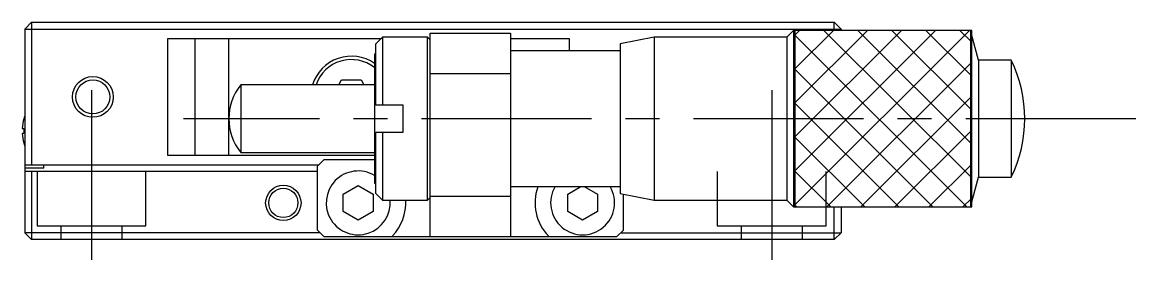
# Model space of a CAD drawing. Extents: x -8 to 378, y 7 to 269.
# Drawn here: x 115.1 to 196.9, y 38.4 to 57.6 of the extents above; entities that cross this region are included whole.
import ezdxf

# ---------------------------------------------------------------- set-up
doc = ezdxf.new("R2010")
doc.units = 0
doc.header["$LTSCALE"] = 10
doc.linetypes.add('CENTER', pattern=[2, 1.25, -0.25, 0.25, -0.25])
doc.linetypes.add('DASHED', pattern=[3.5, 2, -1.5])
doc.layers.get('0').update_dxf_attribs({"linetype": 'CONTINUOUS'})
doc.layers.add('CENTER', color=1, linetype='CENTER')

msp = doc.modelspace()

# ---------------------------------------------------------------- linework, layer by layer
at = {"color": 7, "linetype": 'CONTINUOUS'}
for p, q in [((115.752878, 57.601664), (115.252878, 57.101664)), ((115.752878, 57.601664), (174.752878, 57.601664)), ((115.752878, 57.601664), (115.752878, 47.101664)), ((175.252878, 57.101664), (174.752878, 57.601664)), ((174.752878, 57.001663), (174.752878, 57.601664)), ((115.252878, 57.101664), (115.252878, 42.101664)), ((115.252878, 57.101664), (175.252878, 57.101664)), ((141.552878, 56.501664), (141.052878, 56.001664)), ((141.552878, 56.501664), (141.552878, 51.501664)), ((144.852878, 56.501664), (141.552878, 56.501664)), ((145.052878, 56.301664), (144.852878, 56.501664)), ((144.852878, 44.501664), (144.852878, 56.501664)), ((145.052878, 56.801664), (150.952878, 56.801664)), ((145.052878, 41.801664), (145.052878, 56.801664)), ((150.952878, 56.801664), (150.952878, 41.801664)), ((161.502877, 56.50166), (159.002878, 56.001661)), ((161.502877, 56.50166), (161.502877, 44.501668)), ((171.252882, 56.50166), (161.502877, 56.50166)), ((171.752884, 57.001663), (171.252882, 56.50166)), ((171.252882, 56.50166), (171.252882, 44.501668)), ((171.752884, 57.001663), (171.752884, 44.001665)), ((184.752885, 57.001663), (171.752884, 57.001663)), ((184.852885, 57.001663), (171.852884, 57.001663)), ((171.852884, 57.001663), (171.852884, 44.001665)), ((175.252878, 57.101664), (175.252878, 57.001663)), ((184.752885, 57.001663), (184.752885, 44.001665)), ((185.342373, 54.801664), (184.752885, 57.001663)), ((184.852885, 44.001665), (184.852885, 57.001663)), ((125.752878, 47.801664), (125.752878, 56.401664)), ((125.752878, 56.401664), (141.452878, 56.401664)), ((127.752878, 56.401664), (127.752878, 47.801664)), ((130.252878, 47.801664), (130.252878, 56.401664)), ((141.052878, 51.501664), (141.052878, 56.001664)), ((144.952878, 56.401664), (145.052878, 56.401664)), ((150.952878, 56.401664), (155.252878, 56.401664)), ((155.252878, 56.401664), (155.252878, 55.501664)), ((159.002878, 56.001661), (159.002878, 45.001667)), ((140.952878, 55.251664), (140.952878, 45.751664)), ((141.052878, 55.251664), (140.952878, 55.251664)), ((159.002878, 55.501664), (150.952878, 55.501664)), ((185.342373, 54.801664), (185.342373, 46.201664)), ((187.752884, 54.801664), (185.342373, 54.801664)), ((187.752884, 54.801664), (187.752884, 46.201664)), ((138.329115, 53.00166), (138.53119, 53.351664)), ((138.53119, 53.351664), (139.974566, 53.351664)), ((139.974566, 53.351664), (140.176641, 53.00166)), ((150.952878, 53.801664), (145.052878, 53.801664)), ((131.130387, 53.00166), (131.130387, 48.001668)), ((140.952878, 53.00166), (131.130387, 53.00166)), ((143.052878, 51.501664), (141.052878, 51.501664)), ((143.052878, 49.501664), (143.052878, 51.501664)), ((115.178734, 50.49028), (115.183356, 50.488025)), ((115.063019, 49.781664), (115.183356, 49.781664)), ((115.183356, 49.421664), (115.063019, 49.421664)), ((115.183356, 49.781664), (115.183356, 49.421664)), ((141.052878, 45.001664), (141.052878, 49.501664)), ((141.052878, 49.501664), (143.052878, 49.501664)), ((141.552878, 49.501664), (141.552878, 44.501664)), ((115.183356, 48.715302), (115.178734, 48.713048)), ((140.952878, 47.801664), (125.752878, 47.801664)), ((131.130387, 48.001668), (140.952878, 48.001668)), ((137.252878, 47.501664), (136.752878, 47.001664)), ((137.252878, 47.501664), (140.952878, 47.501664)), ((115.252878, 47.101664), (136.852878, 47.101664)), ((116.652878, 46.851664), (115.252878, 46.851664)), ((116.652878, 46.851664), (116.652878, 47.101664)), ((136.752878, 42.301664), (136.752878, 47.001664)), ((136.752878, 46.601664), (115.252878, 46.601664)), ((115.752878, 46.601664), (115.752878, 41.601664)), ((184.752885, 44.001665), (185.342373, 46.201664)), ((185.342373, 46.201664), (187.752884, 46.201664)), ((138.652878, 44.936749), (139.752878, 45.571834)), ((139.752878, 45.571834), (140.852878, 44.936749)), ((140.952878, 45.751664), (141.052878, 45.751664)), ((150.952878, 45.501664), (159.002878, 45.501664)), ((155.152878, 44.936749), (156.131339, 45.501664)), ((156.374417, 45.501664), (157.352878, 44.936749)), ((138.652878, 43.666578), (138.652878, 44.936749)), ((140.852878, 44.936749), (140.852878, 43.666578)), ((141.052878, 45.001664), (141.552878, 44.501664)), ((141.552878, 44.501664), (144.852878, 44.501664)), ((144.852878, 44.501664), (145.052878, 44.701664)), ((145.052878, 44.801664), (150.952878, 44.801664)), ((155.152878, 43.666578), (155.152878, 44.936749)), ((157.352878, 44.936749), (157.352878, 43.666578)), ((159.002878, 45.001667), (161.502877, 44.501668)), ((159.252878, 42.301664), (159.252878, 44.951667)), ((161.502877, 44.501668), (171.252882, 44.501668)), ((171.252882, 44.501668), (171.752884, 44.001665)), ((139.752878, 43.031493), (138.652878, 43.666578)), ((140.852878, 43.666578), (139.752878, 43.031493)), ((156.252878, 43.031493), (155.152878, 43.666578)), ((157.352878, 43.666578), (156.252878, 43.031493)), ((171.752884, 44.001665), (184.752885, 44.001665)), ((171.852884, 44.001665), (184.852885, 44.001665)), ((174.752878, 41.601664), (174.752878, 44.001665)), ((175.252878, 44.001665), (175.252878, 42.101664)), ((115.752878, 41.601664), (115.252878, 42.101664)), ((136.952878, 42.101664), (115.252878, 42.101664)), ((136.752878, 42.301664), (137.252878, 41.801664)), ((158.752878, 41.801664), (137.252878, 41.801664)), ((142.271033, 41.870842), (142.300406, 41.801664)), ((153.70535, 41.801664), (153.734722, 41.870842)), ((158.752878, 41.801664), (159.252878, 42.301664)), ((159.052878, 42.101664), (175.252878, 42.101664)), ((174.752878, 41.601664), (175.252878, 42.101664)), ((174.752878, 41.601664), (115.752878, 41.601664))]:
    msp.add_line(p, q, dxfattribs=at)
at = {"color": 3, "linetype": 'CONTINUOUS'}
for p, q in [((171.852884, 56.659172), (172.195375, 57.001663)), ((171.852884, 54.159172), (174.695375, 57.001663)), ((171.852884, 51.659172), (177.195375, 57.001663)), ((171.852884, 49.159172), (179.695375, 57.001663)), ((171.852884, 46.659172), (182.195375, 57.001663)), ((171.852884, 44.159172), (184.695375, 57.001663)), ((171.852884, 56.637501), (184.48872, 44.001665)), ((173.988722, 57.001663), (184.852885, 46.1375)), ((176.488722, 57.001663), (184.852885, 48.6375)), ((178.988722, 57.001663), (184.852885, 51.1375)), ((181.488722, 57.001663), (184.852885, 53.6375)), ((183.988722, 57.001663), (184.852885, 56.1375)), ((171.852884, 54.137501), (181.98872, 44.001665)), ((174.195377, 44.001665), (184.852885, 54.659173)), ((171.852884, 51.637501), (179.48872, 44.001665)), ((176.695377, 44.001665), (184.852885, 52.159173)), ((171.852884, 49.137501), (176.98872, 44.001665)), ((179.195377, 44.001665), (184.852885, 49.659173)), ((181.695377, 44.001665), (184.852885, 47.159173)), ((171.852884, 46.637501), (174.48872, 44.001665)), ((184.195377, 44.001665), (184.852885, 44.659173)), ((171.852884, 44.137501), (171.98872, 44.001665))]:
    msp.add_line(p, q, dxfattribs=at)
at = {"color": 3, "linetype": 'DASHED'}
for p, q in [((116.152878, 46.601664), (116.152878, 42.601664)), ((124.152878, 42.601664), (124.152878, 46.601664)), ((166.152878, 46.601664), (166.152878, 42.601664)), ((174.152878, 42.601664), (174.152878, 46.601664)), ((116.152878, 42.601664), (124.152878, 42.601664)), ((117.902878, 42.601664), (117.902878, 41.601664)), ((122.402878, 41.601664), (122.402878, 42.601664)), ((166.152878, 42.601664), (174.152878, 42.601664)), ((167.902878, 42.601664), (167.902878, 41.601664)), ((172.402878, 41.601664), (172.402878, 42.601664))]:
    msp.add_line(p, q, dxfattribs=at)
at = {"color": 3, "linetype": 'CONTINUOUS'}
for centre, radius in [((120.252878, 52.101664), 1.5), ((134.252878, 44.301664), 1.3)]:
    msp.add_circle(centre, radius, dxfattribs=at)
at = {"color": 7, "linetype": 'CONTINUOUS'}
for centre, radius in [((120.252878, 52.101664), 1.25), ((134.252878, 44.301664), 1.075)]:
    msp.add_circle(centre, radius, dxfattribs=at)
for centre, radius, start, end in [((139.252878, 52.101664), 3, 55.481892, 162.542477), ((139.252878, 52.101664), 2.75, 51.816518, 160.896764), ((179.007883, 50.501664), 9.745001, 333.816209, 26.183791), ((134.252882, 50.501664), 3.999997, 141.317811, 218.682189), ((118.252878, 49.601664), 3.194933, 163.893288, 176.770291), ((118.252878, 49.601664), 3.2, 159.635865, 163.877467), ((118.252878, 49.601664), 3.194933, 183.229709, 196.106712), ((118.252878, 49.601664), 3.2, 196.122533, 200.364135), ((139.752878, 44.301664), 2.35, 59.293644, 4.882142), ((156.252878, 44.301664), 3.5, 160.314945, 223.989014), ((156.252878, 44.301664), 2.35, 149.293644, 30.706356), ((139.752878, 44.301664), 3.5, 316.010986, 3.275829)]:
    msp.add_arc(centre, radius, start, end, dxfattribs=at)
at = {"layer": 'CENTER', "color": 1, "linetype": 'CENTER'}
for p, q in [((120.152878, 52.609485), (120.152878, 38.422813)), ((170.152878, 52.609485), (170.152878, 38.422813)), ((196.907952, 50.501664), (126.907952, 50.501664))]:
    msp.add_line(p, q, dxfattribs=at)

doc.saveas('drawing.dxf')
